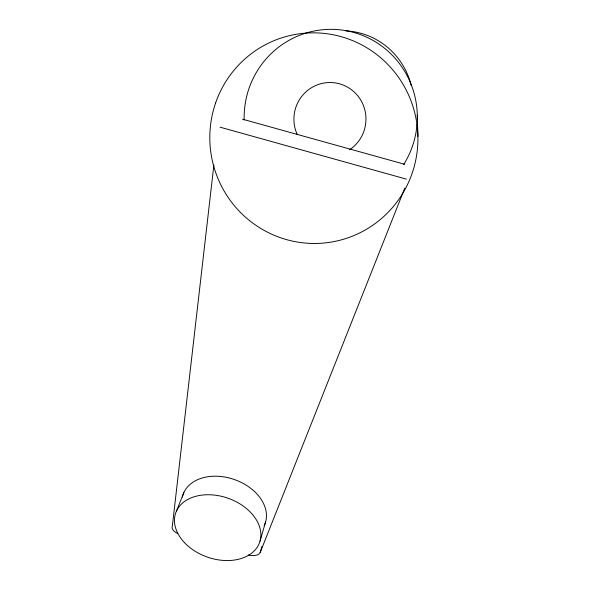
<?xml version="1.0" encoding="UTF-8"?>
<svg xmlns="http://www.w3.org/2000/svg" width="590" height="590" viewBox="0 0 590 590"><rect width="100%" height="100%" fill="white"/><g stroke="black" fill="none" stroke-linecap="round" stroke-linejoin="round"><path stroke-width="0.89" d="M213.875 165.038L172.346 526.081A12.021 5.893 14.1 0 0 177.826 533.655M248.213 555.028A12.058 5.929 16.5 0 0 259.003 553.973L260.227 552.417L261.894 546.576M260.02 541.126L265.589 521.936M260.227 552.417L404.755 188.18M176.476 511.036L183.881 492.51M242.549 119.195L404.733 164.308M220.063 127.175L406.377 179.131M417.307 115.198L417.904 136.438M297.257 134.594A36.602 36.027 -85.7 0 1 313.253 86.708A36.602 36.027 -85.7 0 1 361.058 100.588A36.602 36.027 -85.7 0 1 349.531 149.772M244.172 120.021A87.976 86.583 -85.4 0 1 330.725 29.338A87.976 86.583 -85.4 0 1 417.292 119.564M417.064 123.93A87.976 86.583 -85.4 0 1 403.752 164.411M182.354 497.119A43.49 30.997 19.3 0 1 234.378 479.53A43.49 30.997 19.3 0 1 264.121 525.72M345.814 30.857A73.153 71.729 -78.9 0 1 411.311 85.779M215.586 103.051A105.367 104.01 78.6 0 0 333.394 241.694A105.367 104.01 78.6 0 0 392.623 69.716A105.367 104.01 78.6 0 0 215.586 103.051M184.353 542.505A44.464 31.196 19.3 0 0 258.155 545.662A44.464 31.196 19.3 0 0 210.49 494.789A44.464 31.196 19.3 0 0 184.353 542.505"/></g></svg>
